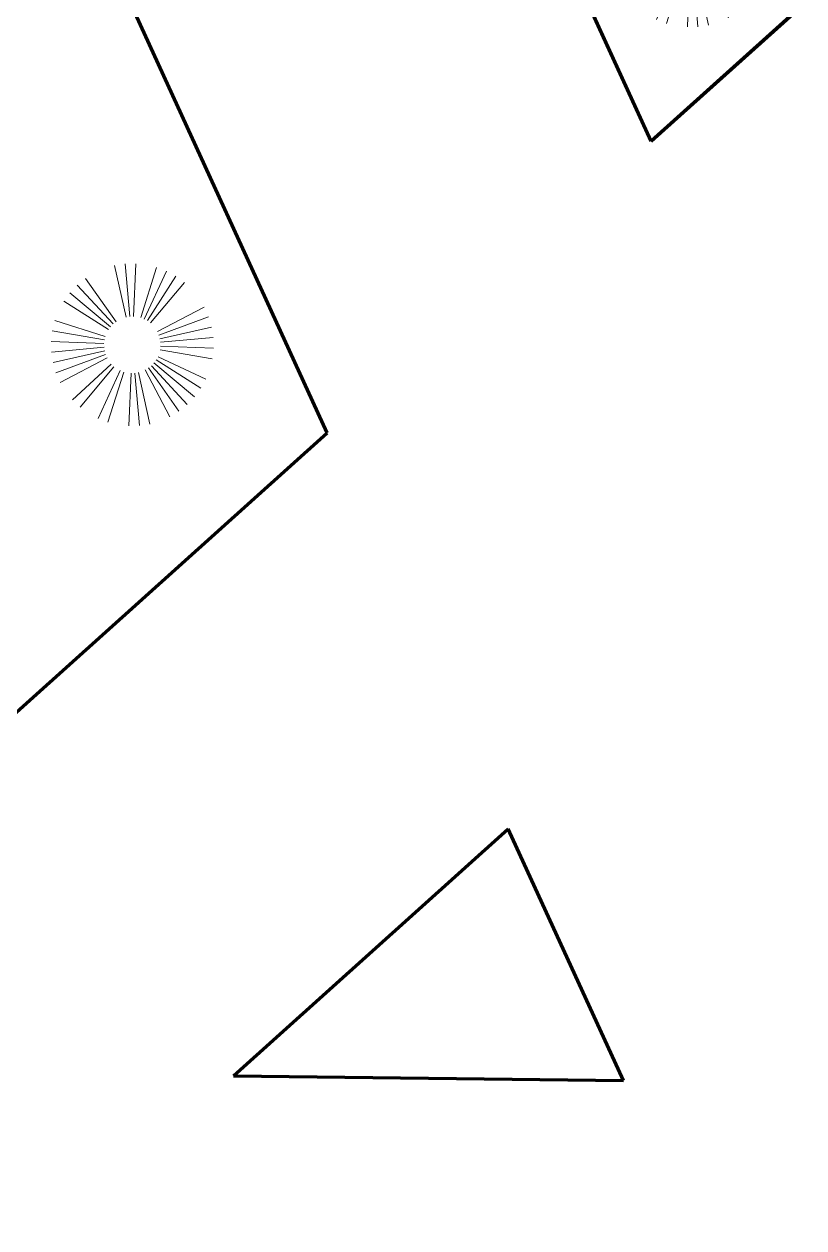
# Model space of a CAD drawing. Header units: millimetres. Extents: x 111 to 1506, y 14 to 566.
# Drawn here: x 220.087 to 222.898, y 128.409 to 132.753 of the extents above; entities that cross this region are included whole.
import ezdxf

# ---------------------------------------------------------------- set-up
doc = ezdxf.new("R2010")
doc.units = ezdxf.units.MM
doc.layers.add('G', color=254, linetype='Continuous', lineweight=5)
doc.layers.add('PALMERAS114', color=114, linetype='Continuous', lineweight=5)
doc.styles.add('ATTR', font='romans.shx', dxfattribs={"width": 0.8, "height": 2.52})

# ---------------------------------------------------------------- blocks, each defined once
blk = doc.blocks.new('EVG7')
for p, q in [((-9.21, 18.3), (-24.14, 54.35)), ((-6.59, 19.1), (-16.71, 56.87)), ((-3.91, 19.67), (-9.01, 58.4)), ((1.55, 19.67), (6.65, 58.4)), ((4.23, 19.1), (14.35, 56.87)), ((6.85, 18.3), (21.78, 54.35)), ((-13.82, 15.38), (-37.7, 46.51)), ((-11.62, 16.99), (-31.18, 50.87)), ((9.26, 16.99), (28.82, 50.87)), ((-16, 13.74), (-43.6, 41.34)), ((-17.84, 11.7), (-48.78, 35.44)), ((15.48, 11.7), (46.42, 35.44)), ((17.04, 9.43), (50.78, 28.91)), ((-20.59, 6.96), (-56.61, 21.87)), ((18.24, 6.96), (54.25, 21.87)), ((-21.61, 4.39), (-59.13, 14.44)), ((19.8, 1.68), (58.31, 6.74)), ((-22.19, -1.09), (-61.18, -1.09)), ((-22.16, -3.85), (-60.66, -8.92)), ((19.25, -6.56), (56.78, -16.62)), ((19.8, -3.85), (58.31, -8.92)), ((19.83, -1.09), (58.82, -1.09)), ((-20.59, -9.13), (-56.61, -24.05)), ((-19.4, -11.61), (-53.14, -31.09)), ((-17.84, -13.87), (-48.78, -37.61)), ((-13.82, -17.56), (-37.7, -48.69)), ((11.46, -17.56), (35.35, -48.69)), ((13.64, -15.91), (41.25, -43.51)), ((15.48, -13.87), (46.42, -37.61)), ((-11.62, -19.17), (-31.18, -53.05)), ((-9.21, -20.47), (-24.14, -56.52)), ((-6.59, -21.27), (-16.71, -59.04)), ((-3.91, -21.84), (-9.01, -60.57)), ((-1.18, -22.12), (-1.18, -61.09)), ((4.23, -21.27), (14.35, -59.04)), ((6.85, -20.47), (21.78, -56.52)), ((9.26, -19.17), (28.82, -53.05))]:
    blk.add_line(p, q)
at = {"style": 'ATTR', "width": 0.8, "flags": 9}
blk.add_attdef('ESTCODE', (0, 0), '', height=0.7, dxfattribs=at)

msp = doc.modelspace()

# ---------------------------------------------------------------- hatches: boundary and pattern name
at = {"layer": 'G', "lineweight": 100, "ltscale": 1000}
h = msp.add_hatch(dxfattribs=at)
h.set_pattern_fill('AR-HBONE', color=256, scale=0.046, angle=-22.08523, style=0)
h.set_pattern_definition([(22.914772, (797.12783, 1599.99595), (0.097837146, 0.241122153), [0.552, -0.184]), (112.914772, (797.29731, 1600.0676), (0.097837146, 0.241122153), [0.552, -0.184])])
edge = h.paths.add_edge_path()
edge.add_line((235.50294, 146.48372), (237.44709, 145.9959))
edge.add_line((237.44709, 145.9959), (222.91738, 100.98918))
edge.add_line((222.91738, 100.98918), (220.93875, 101.37021))
edge.add_line((220.93875, 101.37021), (235.50409, 146.48343))

# ---------------------------------------------------------------- linework, layer by layer
at = {"lineweight": 100, "ltscale": 1000}
for p, q in [((222.34771, 132.32977), (234.44757, 143.21464)), ((222.34771, 132.32977), (217.69605, 142.50253)), ((221.17905, 131.27847), (216.86653, 140.70958)), ((218.62703, 128.9827), (221.17905, 131.27847)), ((220.84183, 128.95747), (221.83275, 129.84889)), ((222.24769, 128.94146), (221.83275, 129.84889)), ((220.84183, 128.95747), (222.24769, 128.94146))]:
    msp.add_line(p, q, dxfattribs=at)
msp.add_lwpolyline([(222.34771, 132.32977), (217.69605, 142.50253), (221.19856, 150.07294), (235.50409, 146.48343), (234.44757, 143.21464), (222.34771, 132.32977)], dxfattribs=at)

# ---------------------------------------------------------------- block references
at = {"layer": 'PALMERAS114', "extrusion": (0, 0, -1), "xscale": -0.004880888891868356, "yscale": 0.004880888891718753, "zscale": -0.004880888891868356, "rotation": 294.9205878507973}
for p in [(-222.48823, 133.04226), (-220.47445, 131.60295)]:
    msp.add_blockref('EVG7', p, dxfattribs=at)

doc.saveas('drawing.dxf')
